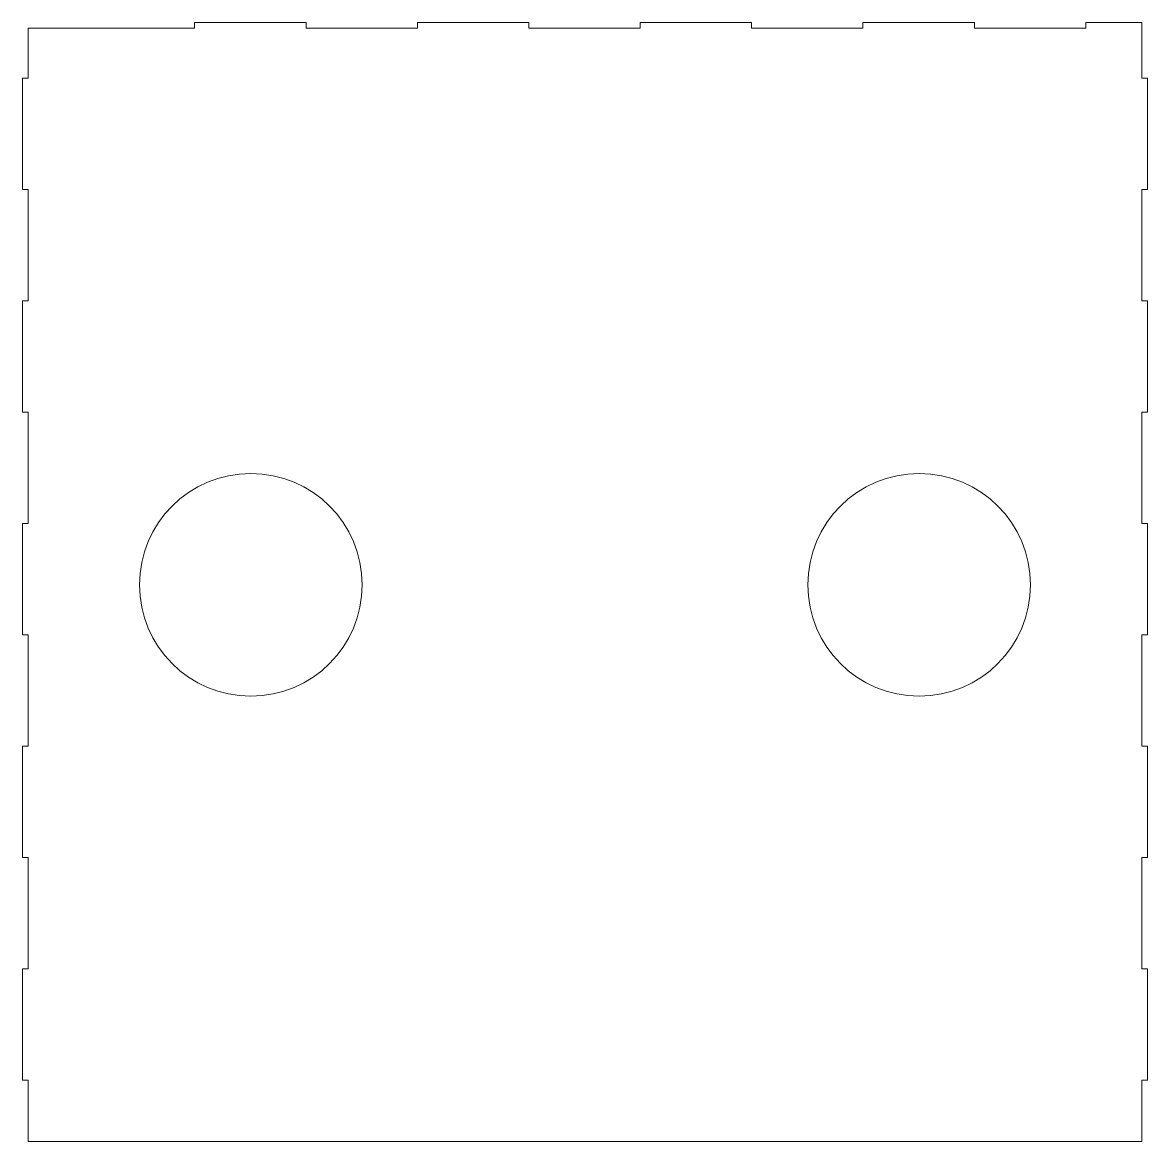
# Model space of a CAD drawing. Header units: millimetres. Extents: x -29 to 476, y -488 to 15.
import ezdxf

# ---------------------------------------------------------------- set-up
doc = ezdxf.new("R2010")
doc.units = ezdxf.units.MM

msp = doc.modelspace()

# ---------------------------------------------------------------- linework, layer by layer
at = {"color": 7, "linetype": 'Continuous', "lineweight": 15}
for p, q in [((-26.03, 12.16), (-26.03, -10.34)), ((48.75, 12.16), (-26.03, 12.16)), ((98.75, 14.66), (48.75, 14.66)), ((48.75, 14.66), (48.75, 12.16)), ((98.75, 12.16), (98.75, 14.66)), ((148.75, 12.16), (98.75, 12.16)), ((198.75, 14.66), (148.75, 14.66)), ((148.75, 14.66), (148.75, 12.16)), ((198.75, 12.16), (198.75, 14.66)), ((248.75, 12.16), (198.75, 12.16)), ((298.75, 14.66), (248.75, 14.66)), ((248.75, 14.66), (248.75, 12.16)), ((298.75, 12.16), (298.75, 14.66)), ((348.75, 12.16), (298.75, 12.16)), ((398.75, 14.66), (348.75, 14.66)), ((348.75, 14.66), (348.75, 12.16)), ((398.75, 12.16), (398.75, 14.66)), ((448.75, 12.16), (398.75, 12.16)), ((473.97, 14.66), (448.75, 14.66)), ((448.75, 14.66), (448.75, 12.16)), ((473.97, -10.34), (473.97, 14.66)), ((-26.03, -10.34), (-28.53, -10.34)), ((-28.53, -10.34), (-28.53, -60.34)), ((476.47, -10.34), (473.97, -10.34)), ((476.47, -60.34), (476.47, -10.34)), ((-28.53, -60.34), (-26.03, -60.34)), ((-26.03, -60.34), (-26.03, -110.34)), ((473.97, -110.34), (473.97, -60.34)), ((473.97, -60.34), (476.47, -60.34)), ((-26.03, -110.34), (-28.53, -110.34)), ((-28.53, -110.34), (-28.53, -160.34)), ((476.47, -110.34), (473.97, -110.34)), ((476.47, -160.34), (476.47, -110.34)), ((-28.53, -160.34), (-26.03, -160.34)), ((-26.03, -160.34), (-26.03, -210.34)), ((473.97, -210.34), (473.97, -160.34)), ((473.97, -160.34), (476.47, -160.34)), ((-26.03, -210.34), (-28.53, -210.34)), ((-28.53, -210.34), (-28.53, -260.34)), ((476.47, -210.34), (473.97, -210.34)), ((476.47, -260.34), (476.47, -210.34)), ((-28.53, -260.34), (-26.03, -260.34)), ((-26.03, -260.34), (-26.03, -310.34)), ((473.97, -310.34), (473.97, -260.34)), ((473.97, -260.34), (476.47, -260.34)), ((-26.03, -310.34), (-28.53, -310.34)), ((-28.53, -310.34), (-28.53, -360.34)), ((476.47, -310.34), (473.97, -310.34)), ((476.47, -360.34), (476.47, -310.34)), ((-28.53, -360.34), (-26.03, -360.34)), ((-26.03, -360.34), (-26.03, -410.34)), ((473.97, -410.34), (473.97, -360.34)), ((473.97, -360.34), (476.47, -360.34)), ((-26.03, -410.34), (-28.53, -410.34)), ((-28.53, -410.34), (-28.53, -460.34)), ((476.47, -410.34), (473.97, -410.34)), ((476.47, -460.34), (476.47, -410.34)), ((-28.53, -460.34), (-26.03, -460.34)), ((-26.03, -460.34), (-26.03, -487.84)), ((473.97, -487.84), (473.97, -460.34)), ((473.97, -460.34), (476.47, -460.34)), ((-26.03, -487.84), (473.97, -487.84))]:
    msp.add_line(p, q, dxfattribs=at)
for centre in [(73.97, -237.84), (373.97, -237.84)]:
    msp.add_circle(centre, 50, dxfattribs=at)

doc.saveas('drawing.dxf')
